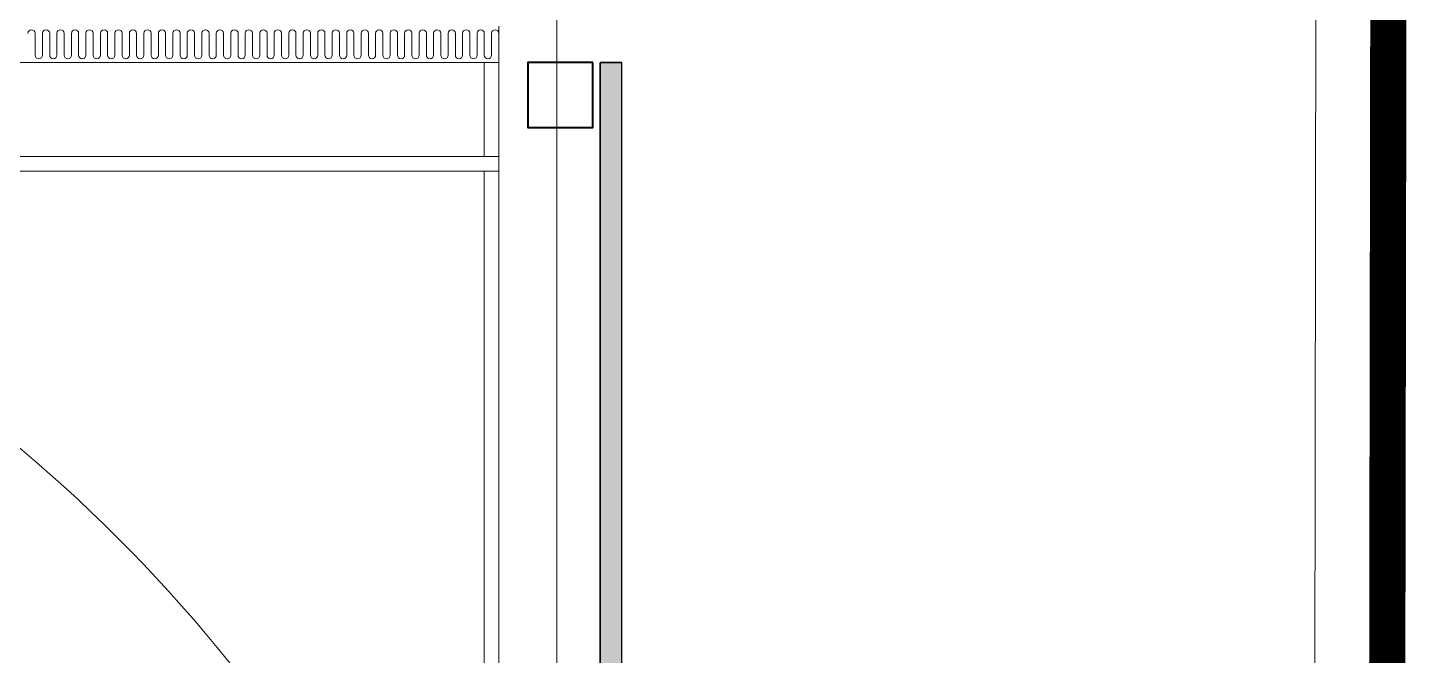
# Model space of a CAD drawing. Header units: millimetres. Extents: x 4739419 to 5837985, y 2291271 to 3446271.
# Drawn here: x 5034812 to 5054125, y 2417108 to 2425766 of the extents above; entities that cross this region are included whole.
import ezdxf

# ---------------------------------------------------------------- set-up
doc = ezdxf.new("R2010")
doc.units = ezdxf.units.MM
doc.linetypes.add('XR-평면도$0$PHANTOM', pattern=[63.5, 31.75, -6.35, 6.35, -6.35, 6.35, -6.35])
doc.layers.get('0').update_dxf_attribs({"color": 255})
doc.layers.add('XR-평면도$0$!!파라펫', color=9, linetype='Continuous')
for name, color, linetype, lineweight in [('XR-평면도$0$A-BOND-LIN1', 9, 'Continuous', 25), ('XR-평면도$0$A-CNTL', 9, 'Continuous', 15), ('XR-평면도$0$A-CONC-LIN1', 9, 'Continuous', 40), ('XR-평면도$0$A-ELEV-LIN2', 9, 'Continuous', 25), ('XR-평면도$0$A-ELEV-LIN3', 9, 'Continuous', 18), ('XR-평면도$0$A-STXS-SETB', 9, 'Continuous', 20)]:
    doc.layers.add(name, color=color, linetype=linetype, lineweight=lineweight)

# ---------------------------------------------------------------- blocks, each defined once
blk = doc.blocks.new('XR-평면도$0$진입램프기둥 기준')
at = {"layer": 'XR-평면도$0$A-CONC-LIN1'}
blk.add_lwpolyline([(785399, 1251801), (786299, 1251801), (786299, 1252701), (785399, 1252701)], close=True, dxfattribs=at)
blk = doc.blocks.new('XR-평면도$0$RAMP_올라감(기준층) (210411)')
at = {"layer": 'XR-평면도$0$A-CNTL', "ltscale": 300}
blk.add_lwpolyline([(-20700, 40700), (-20700, -40700)], dxfattribs=at)
blk.add_lwpolyline([(-20700, 15000), (-20700, -15000, 0.414214), (0, -35700, 0.414214), (20700, -15000), (20700, 15000, 0.414214), (0, 35700, 0.414214)], format="xyb", close=True, dxfattribs=at)
at = {"layer": 'XR-평면도$0$A-CONC-LIN1'}
blk.add_lwpolyline([(-21200, -36200), (-20300, -36200), (-20300, -35300), (-21200, -35300)], close=True, dxfattribs=at)
at = {"layer": 'XR-평면도$0$A-ELEV-LIN2'}
for p, q in [((-21300, 15000), (-21300, -36200)), ((-21300, -36200), (-21600, -36200))]:
    blk.add_line(p, q, dxfattribs=at)
blk.add_lwpolyline([(21600, 15000), (21600, 15013), (21273, 18751), (20298, 22388), (18707, 25801), (16547, 28885), (13885, 31547), (10801, 33707), (7388, 35298), (3751, 36273), (0, 36601), (-3751, 36273), (-7388, 35298), (-10801, 33707), (-13885, 31547), (-16547, 28885), (-18707, 25801), (-20298, 22388), (-21273, 18751), (-21600, 15013), (-21600, -36200)], dxfattribs=at)
at = {"layer": 'XR-평면도$0$A-ELEV-LIN3'}
blk.add_line((-19700, -34700), (-19900, -34700), dxfattribs=at)
for points in [[(19900, -36700), (19900, 15000, 0.414214), (0, 34900, 0.414214), (-19900, 15000), (-19900, -36700)], [(-13400, -36600, -1), (-13500, -36600), (-13500, -36300, 1), (-13600, -36300), (-13600, -36600, -1), (-13700, -36600), (-13700, -36300, 1), (-13800, -36300), (-13800, -36600, -1), (-13900, -36600), (-13900, -36300, 1), (-14000, -36300), (-14000, -36600, -1), (-14100, -36600), (-14100, -36300, 1), (-14200, -36300), (-14200, -36600, -1), (-14300, -36600), (-14300, -36300, 1), (-14400, -36300), (-14400, -36600, -1), (-14500, -36600), (-14500, -36300, 1), (-14600, -36300), (-14600, -36600, -1), (-14700, -36600), (-14700, -36300, 1), (-14800, -36300), (-14800, -36600, -1), (-14900, -36600), (-14900, -36300, 1), (-15000, -36300), (-15000, -36600, -1), (-15100, -36600), (-15100, -36300, 1), (-15200, -36300), (-15200, -36600, -1), (-15300, -36600), (-15300, -36300, 1), (-15400, -36300), (-15400, -36600, -1), (-15500, -36600), (-15500, -36300, 1), (-15600, -36300), (-15600, -36600, -1), (-15700, -36600), (-15700, -36300, 1), (-15800, -36300), (-15800, -36600, -1), (-15900, -36600), (-15900, -36300, 1), (-16000, -36300), (-16000, -36600, -1), (-16100, -36600), (-16100, -36300, 1), (-16200, -36300), (-16200, -36600, -1), (-16300, -36600), (-16300, -36300, 1), (-16400, -36300), (-16400, -36600, -1), (-16500, -36600), (-16500, -36300, 1), (-16600, -36300), (-16600, -36600, -1), (-16700, -36600), (-16700, -36300, 1), (-16800, -36300), (-16800, -36600, -1), (-16900, -36600), (-16900, -36300, 1), (-17000, -36300), (-17000, -36600, -1), (-17100, -36600), (-17100, -36300, 1), (-17200, -36300), (-17200, -36600, -1), (-17300, -36600), (-17300, -36300, 1), (-17400, -36300), (-17400, -36600, -1), (-17500, -36600), (-17500, -36300, 1), (-17600, -36300), (-17600, -36600, -1), (-17700, -36600), (-17700, -36300, 1), (-17800, -36300), (-17800, -36600, -1), (-17900, -36600), (-17900, -36300, 1), (-18000, -36300), (-18000, -36600, -1), (-18100, -36600), (-18100, -36300, 1), (-18200, -36300), (-18200, -36600, -1), (-18300, -36600), (-18300, -36300, 1), (-18400, -36300), (-18400, -36600, -1), (-18500, -36600), (-18500, -36300, 1), (-18600, -36300), (-18600, -36600, -1), (-18700, -36600), (-18700, -36300, 1), (-18800, -36300), (-18800, -36600, -1), (-18900, -36600), (-18900, -36300, 1), (-19000, -36300), (-19000, -36600, -1), (-19100, -36600), (-19100, -36300, 1), (-19200, -36300), (-19200, -36600, -1), (-19300, -36600), (-19300, -36300, 1), (-19400, -36300), (-19400, -36600, -1), (-19500, -36600), (-19500, -36300, 1), (-19600, -36300), (-19600, -36600, -1), (-19700, -36600), (-19700, -36300, 1), (-19800, -36300), (-19800, -36600, -1), (-19900, -36600)]]:
    blk.add_lwpolyline(points, format="xyb", dxfattribs=at)
blk.add_lwpolyline([(-19700, -15700), (-12280, -15700, 0.397632), (0, -27300, 0.397632), (12280, -15700), (19700, -15700), (19700, -34700), (-19700, -34700)], format="xyb", close=True, dxfattribs=at)
for points in [[(19900, -34900), (-19900, -34900)], [(-19700, -34900), (-19700, -36200)], [(-19900, -36200), (-9000, -36200)]]:
    blk.add_lwpolyline(points, dxfattribs=at)
blk.add_blockref('XR-평면도$0$진입램프기둥 기준', (-806599, -1288001))
blk = doc.blocks.new('XR-평면도$0$중심선(210216)')
at = {"layer": 'XR-평면도$0$A-CNTL', "ltscale": 300}
blk.add_lwpolyline([(176000, 206000), (176000, -10000)], dxfattribs=at)
blk = doc.blocks.new('XR-평면도$0$3층진입램프 파라펫')
at = {"layer": 'XR-평면도$0$!!파라펫'}
h = blk.add_hatch(color=9, dxfattribs=at)
h.dxf.hatch_style = 1
h.paths.add_polyline_path([(661580, 1271057), (661280, 1271057), (661280, 1281557), (661580, 1281557)])
blk.add_lwpolyline([(661280, 1271057), (661580, 1271057), (661580, 1281557), (661280, 1281557)], close=True, dxfattribs=at)

msp = doc.modelspace()

# ---------------------------------------------------------------- linework, layer by layer
at = {"layer": 'XR-평면도$0$A-BOND-LIN1', "linetype": 'XR-평면도$0$PHANTOM', "ltscale": 200, "const_width": 500}
for points in [[(4884772.6, 2539757.8), (4921542, 2540784.6), (4921542, 2540784.6), (4921542, 2540784.6), (4935549.5, 2537955.9), (4941040.8, 2536847), (4987814.3, 2536810), (4995466.5, 2538404.9), (5005838.2, 2540236.1), (5013550.5, 2541414), (5050167.9, 2542155), (5053756.1, 2538505.8), (5053755.1, 2537761.7), (5053754.7, 2536409.8), (5053875.3, 2532711.3), (5053636.9, 2454061), (5053514.7, 2378819.3), (5053273, 2329251.9), (5049652, 2325720.6), (4857413.1, 2325346.1)], [(4884772.6, 2539757.8), (4921542, 2540784.6), (4921542, 2540784.6), (4921542, 2540784.6), (4935549.5, 2537955.9), (4941040.8, 2536847), (4987814.3, 2536810), (4995466.5, 2538404.9), (5005838.2, 2540236.1), (5013550.5, 2541414), (5050167.9, 2542155), (5053756.1, 2538505.8), (5053755.1, 2537761.7), (5053754.7, 2536409.8), (5053875.3, 2532711.3), (5053636.9, 2454061), (5053514.7, 2378819.3), (5053273, 2329251.9), (5049652.1, 2325720.6), (4857413.1, 2325346.1)], [(4884772.6, 2539757.8), (4921542, 2540784.6), (4921542, 2540784.6), (4921542, 2540784.6), (4935549.5, 2537955.9), (4941040.8, 2536847), (4987814.3, 2536810), (4995466.5, 2538404.9), (5005838.2, 2540236.1), (5013550.5, 2541414), (5050167.9, 2542155), (5053756.1, 2538505.8), (5053755.1, 2537761.7), (5053754.7, 2536409.8), (5053875.3, 2532711.3), (5053636.9, 2454061), (5053514.7, 2378819.3), (5053273, 2329251.9), (5049652.1, 2325720.6), (4857413.1, 2325346.1)]]:
    msp.add_lwpolyline(points, dxfattribs=at)
at = {"layer": 'XR-평면도$0$A-STXS-SETB', "color": 4, "ltscale": 500}
for points in [[(4844843, 2448034.3), (4871793.3, 2529201.4), (4885107, 2538766.7), (4921455.8, 2539781.8), (4935351.6, 2536975.7), (4940940.5, 2535847.1), (4987917, 2535810), (4995655.5, 2537422.8), (5006000.7, 2539249.3), (5013636.5, 2540415.6), (5049757.1, 2541146.5), (5052755.5, 2538097.1), (5052755.1, 2537762.5), (5052754.7, 2536393.6), (5052875.3, 2532696.5), (5052636.9, 2454063.4), (5052514.7, 2378822.5), (5052275, 2329675.5), (5049244.3, 2326719.8), (4858406.9, 2326348), (4858273.2, 2347939.8), (4826596.4, 2393257.5), (4844842.7, 2448033.4, 0.0002413)], [(4844843, 2448034.3), (4871793.3, 2529201.4), (4885107, 2538766.7), (4921455.8, 2539781.8), (4935351.6, 2536975.7), (4940940.5, 2535847.1), (4987917, 2535810), (4995655.5, 2537422.8), (5006000.7, 2539249.3), (5013636.5, 2540415.6), (5049757.1, 2541146.5), (5052755.6, 2538097.1), (5052755.1, 2537762.5), (5052754.7, 2536393.6), (5052875.3, 2532696.5), (5052636.9, 2454063.4), (5052514.7, 2378822.5), (5052275, 2329675.5), (5049244.4, 2326719.8), (4858406.9, 2326348), (4858273.2, 2347939.8), (4826596.4, 2393257.5), (4844842.7, 2448033.4, 0.0002413)], [(4844843, 2448034.3), (4871793.3, 2529201.4), (4885107, 2538766.7), (4921455.8, 2539781.8), (4935351.6, 2536975.7), (4940940.5, 2535847.1), (4987917, 2535810), (4995655.5, 2537422.8), (5006000.7, 2539249.3), (5013636.5, 2540415.6), (5049757.1, 2541146.5), (5052755.6, 2538097.1), (5052755.1, 2537762.5), (5052754.7, 2536393.6), (5052875.3, 2532696.5), (5052636.9, 2454063.4), (5052514.7, 2378822.5), (5052275, 2329675.5), (5049244.4, 2326719.8), (4858406.9, 2326348), (4858273.2, 2347939.8), (4826596.4, 2393257.5), (4844842.7, 2448033.4, 0.0002413)]]:
    msp.add_lwpolyline(points, format="xyb", close=True, dxfattribs=at)

# ---------------------------------------------------------------- block references
at = {"rotation": 180}
msp.add_blockref('XR-평면도$0$RAMP_올라감(기준층) (210411)', (5021411.8, 2389091.2), dxfattribs=at)
msp.add_blockref('XR-평면도$0$3층진입램프 파라펫', (4381432.1, 1143734.3))
msp.add_blockref('XR-평면도$0$3층진입램프 파라펫', (4381432.1, 1143734.3))
msp.add_blockref('XR-평면도$0$3층진입램프 파라펫', (4381432.1, 1143734.3))
at = {"layer": 'XR-평면도$0$A-CNTL'}
msp.add_blockref('XR-평면도$0$중심선(210216)', (4866111.8, 2336391.2), dxfattribs=at)

doc.saveas('drawing.dxf')
